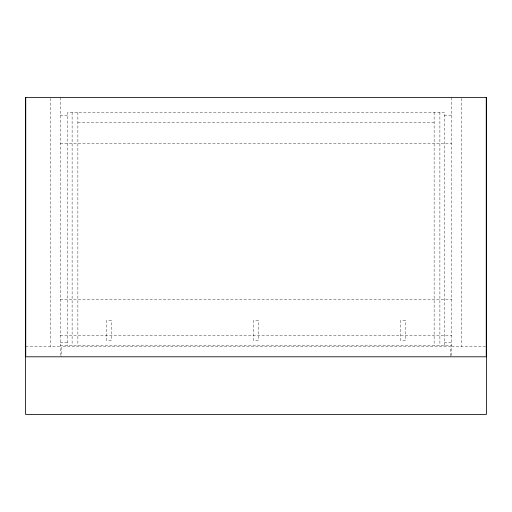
<?xml version="1.0" encoding="UTF-8"?>
<svg xmlns="http://www.w3.org/2000/svg" width="512" height="512" viewBox="0 0 512 512"><rect width="100%" height="100%" fill="white"/><g stroke="black" fill="none" stroke-linecap="round" stroke-linejoin="round"><path stroke-width="0.38" stroke-dasharray="2.56 1.92" d="M60.307 115.168L67.795 115.168M444.211 115.168L451.693 115.168M77.869 122.368L434.131 122.368M60.307 143.68L451.693 143.68M60.307 299.488L451.693 299.488M60.307 335.488L451.693 335.488M60.307 342.688L67.795 342.688M444.211 342.688L451.693 342.688M60.307 345.568L451.693 345.568M25.741 346.72L60.301 346.72M451.693 346.72L485.472 346.72M461.773 98.4L461.773 346.72M451.693 97.6L451.693 356.8M450.541 356.026L450.541 346.72L61.459 346.72L61.459 356.8M444.211 345.568L444.211 112.288L67.795 112.288L67.795 345.568M439.891 112.288L439.891 345.568M434.131 112.288L434.131 345.568M77.875 112.288L77.875 345.568M72.115 112.288L72.115 345.568M60.307 97.6L60.307 356.8M50.221 98.4L50.221 346.72M111.283 320.371L106.675 320.371L106.675 340.531L111.283 340.531L111.283 320.371M258.304 320.371L253.696 320.371L253.696 340.531L258.304 340.531L258.304 320.371M405.331 320.371L400.717 320.371L400.717 340.531L405.331 340.531L405.331 320.371"/><path stroke-width="0.77" d="M486.259 97.6L486.259 356.8L25.741 356.8L25.741 97.6M486.4 97.6L25.6 97.6L25.6 414.4L486.4 414.4L486.4 97.6"/></g></svg>
